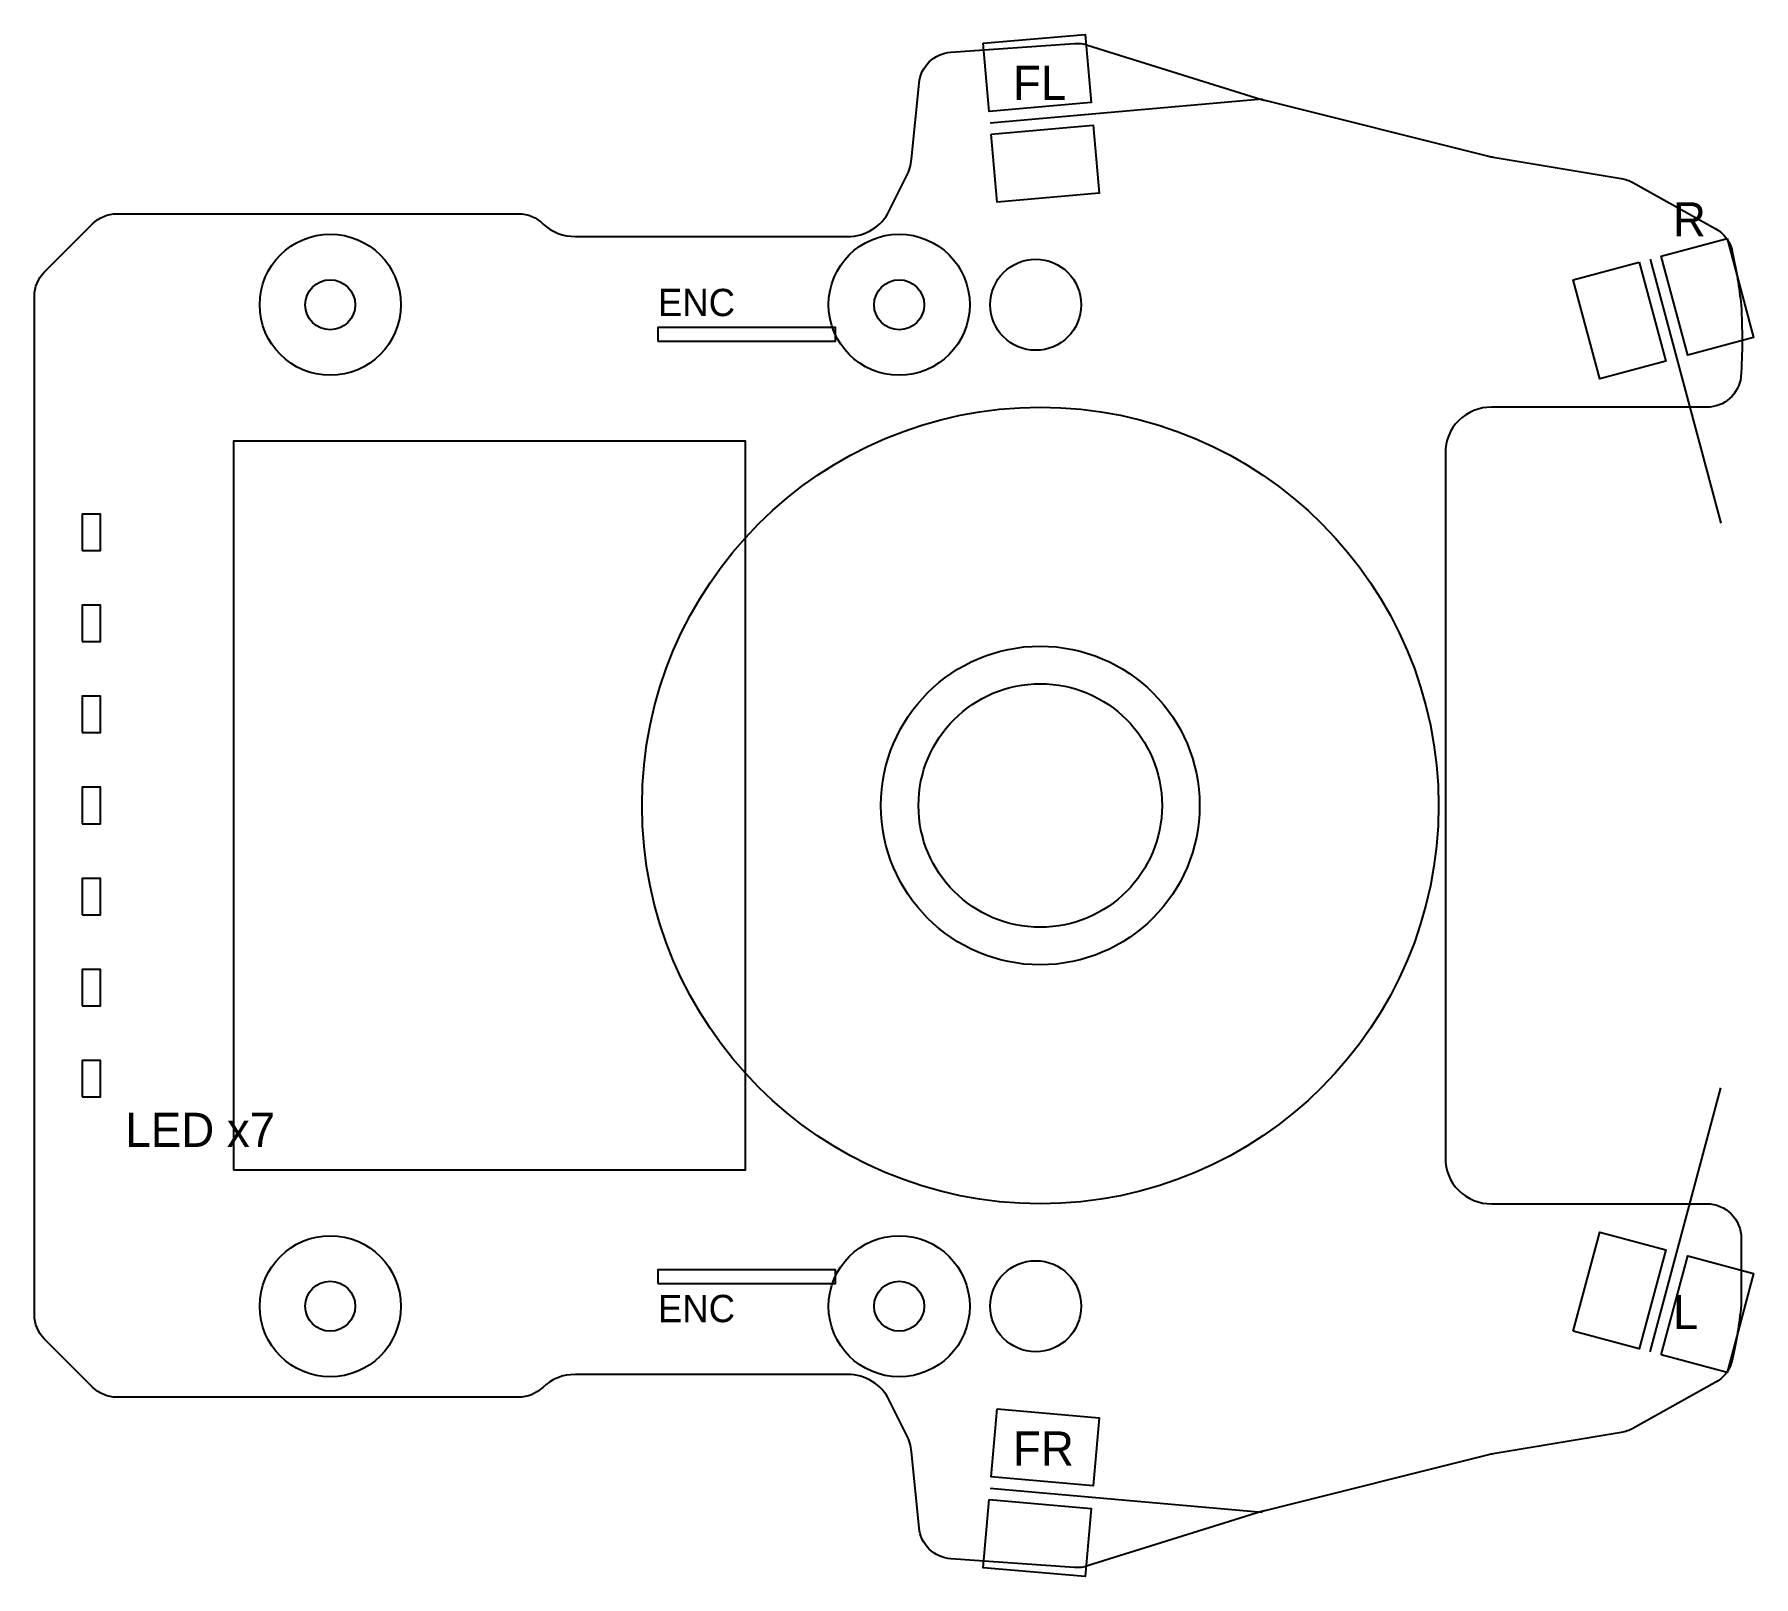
# Model space of a CAD drawing. Header units: millimetres. Extents: x -30 to 45.5, y -33.9 to 33.9.
import ezdxf

# ---------------------------------------------------------------- set-up
doc = ezdxf.new("R2010")
doc.units = ezdxf.units.MM
for name, color, linetype in [('HOLES', 1, 'Continuous'), ('OUTLINE', 7, 'Continuous'), ('REF', 8, 'Continuous')]:
    doc.layers.add(name, color=color, linetype=linetype)

msp = doc.modelspace()

# ---------------------------------------------------------------- linework, layer by layer
at = {"layer": 'HOLES'}
for centre in [(-17, 22), (8, 22), (-17, -22), (8, -22)]:
    msp.add_circle(centre, 1.1, dxfattribs=at)
at = {"layer": 'OUTLINE'}
msp.add_lwpolyline([(-30, -22.366), (-30, 22.366, -0.201364), (-29.552, 23.448), (-27.448, 25.552, -0.201364), (-26.366, 26), (-8.728, 26, -0.203074), (-7.638, 25.543, 0.193247), (-6.238, 25), (5.732, 25, 0.290345), (7.567, 26.134), (8.323, 27.645, 0.093999), (8.539, 28.395), (8.873, 31.731, -0.368585), (10.272, 33.091), (15.705, 33.479, -0.094439), (16.282, 33.412), (23.927, 31.023, 0.009501), (24.074, 30.982), (33.898, 28.525, 0.013098), (34.103, 28.483), (39.73, 27.545, -0.08496), (40.239, 27.367), (43.857, 25.357, -0.231221), (44.621, 24.274, -0.026903), (44.996, 21.979, -0.030176), (44.989, 18.829, -0.382854), (43.488, 17.5), (34.031, 17.5, 0.421832), (32, 15.469), (32, -15.469, 0.421832), (34.031, -17.5), (43.488, -17.5, -0.418028), (45, -19.012), (45, -21.866, -0.039058), (44.978, -22.133, -0.032506), (44.579, -24.457, -0.199257), (43.857, -25.357), (40.239, -27.367, -0.08496), (39.73, -27.545), (34.103, -28.483, 0.013098), (33.898, -28.525), (24.074, -30.982, 0.009501), (23.927, -31.023), (16.282, -33.412, -0.094439), (15.705, -33.479), (10.272, -33.091, -0.368585), (8.873, -31.731), (8.539, -28.395, 0.093999), (8.323, -27.645), (7.567, -26.134, 0.290345), (5.732, -25), (-6.238, -25, 0.197516), (-7.66, -25.565, -0.198135), (-8.728, -26), (-26.366, -26, -0.201364), (-27.448, -25.552), (-29.552, -23.448, -0.201364)], format="xyb", close=True, dxfattribs=at)
msp.add_circle((14.2, 0), 7, dxfattribs=at)
at = {"layer": 'REF'}
for p, q in [((12, 30), (23.954, 31.046)), ((41, 24), (44.106, 12.409)), ((41, -24), (44.106, -12.409)), ((12, -30), (23.954, -31.046))]:
    msp.add_line(p, q, dxfattribs=at)
for points in [[(11.695, 33.487), (16.178, 33.879), (16.439, 30.89), (11.956, 30.498)], [(12.044, 29.502), (16.526, 29.894), (16.788, 26.906), (12.305, 26.513)], [(44.381, 24.906), (45.545, 20.559), (42.648, 19.783), (41.483, 24.129)], [(40.517, 23.871), (41.682, 19.524), (38.784, 18.747), (37.619, 23.094)], [(-2.6, 20.4), (5.2, 20.4), (5.2, 21), (-2.6, 21)], [(-21.25, -16), (1.25, -16), (1.25, 16), (-21.25, 16)], [(-27.9, 11.2), (-27.1, 11.2), (-27.1, 12.8), (-27.9, 12.8)], [(-27.9, 7.2), (-27.1, 7.2), (-27.1, 8.8), (-27.9, 8.8)], [(-27.9, 3.2), (-27.1, 3.2), (-27.1, 4.8), (-27.9, 4.8)], [(-27.9, -0.8), (-27.1, -0.8), (-27.1, 0.8), (-27.9, 0.8)], [(-27.9, -4.8), (-27.1, -4.8), (-27.1, -3.2), (-27.9, -3.2)], [(-27.9, -8.8), (-27.1, -8.8), (-27.1, -7.2), (-27.9, -7.2)], [(-27.9, -12.8), (-27.1, -12.8), (-27.1, -11.2), (-27.9, -11.2)], [(37.619, -23.094), (38.784, -18.747), (41.682, -19.524), (40.517, -23.871)], [(41.483, -24.129), (42.648, -19.783), (45.545, -20.559), (44.381, -24.906)], [(-2.6, -21), (5.2, -21), (5.2, -20.4), (-2.6, -20.4)], [(12.305, -26.513), (16.788, -26.906), (16.526, -29.894), (12.044, -29.502)], [(11.956, -30.498), (16.439, -30.89), (16.178, -33.879), (11.695, -33.487)]]:
    msp.add_lwpolyline(points, close=True, dxfattribs=at)
for centre, radius in [((-17, 22), 3.1), ((8, 22), 3.1), ((14, 22), 2), ((14.2, 0), 17.5), ((14.2, 0), 5.35), ((-17, -22), 3.1), ((8, -22), 3.1), ((14, -22), 2)]:
    msp.add_circle(centre, radius, dxfattribs=at)

# ---------------------------------------------------------------- texts
for s, height, p in [('FL', 1.5, (13, 31)), ('R', 1.5, (42, 25)), ('ENC', 1.2, (-2.6, 21.5)), ('LED x7', 1.5, (-26, -15)), ('ENC', 1.2, (-2.6, -22.7)), ('L', 1.5, (42, -23)), ('FR', 1.5, (13, -29))]:
    msp.add_text(s, height=height, dxfattribs=at).set_placement(p)

doc.saveas('drawing.dxf')
